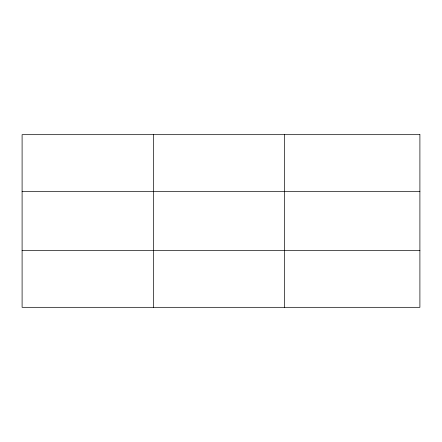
<?xml version="1.0" encoding="UTF-8"?>
<svg xmlns="http://www.w3.org/2000/svg" width="442" height="442" viewBox="0 0 442 442"><rect width="100%" height="100%" fill="white"/><g stroke="black" fill="none" stroke-linecap="round" stroke-linejoin="round"><path stroke-width="0.66" d="M153.374 134.677L153.374 307.323M284.648 134.677L284.648 307.323M22.1 191.651L419.9 191.651M22.1 250.349L419.9 250.349M419.9 134.677L419.9 307.323L22.1 307.323L22.1 134.677L419.9 134.677"/></g></svg>
